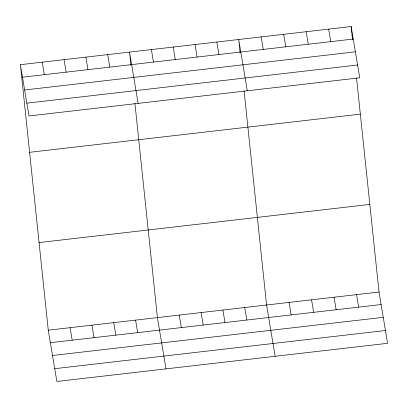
<?xml version="1.0" encoding="UTF-8"?>
<svg xmlns="http://www.w3.org/2000/svg" width="408" height="408" viewBox="0 0 408 408"><rect width="100%" height="100%" fill="white"/><g stroke="black" fill="none" stroke-linecap="round" stroke-linejoin="round"><path stroke-width="0.61" d="M20.4 64.688L351.15 26.535L359.728 77.806L28.978 115.964L20.4 64.688L48.272 330.194L56.85 381.465L387.6 343.312L379.022 292.036L356.536 77.852M22.491 77.194L353.241 39.041M24.633 89.989L355.383 51.831M26.841 103.168L357.587 65.015M29.595 152.306L360.346 114.148M39.071 242.576L369.821 204.418M48.272 330.194L379.022 292.036M50.363 342.7L381.113 304.541M52.505 355.49L383.255 317.337M54.708 368.674L385.458 330.516M328.659 29.126L330.75 41.631M356.531 294.632L358.622 307.137M306.168 31.722L308.259 44.227M334.04 297.228L336.131 309.733M283.677 34.318L285.768 46.823M311.549 299.819L313.64 312.324M261.186 36.914L263.277 49.419M289.058 302.415L291.149 314.92M247.274 90.78L238.695 39.505L240.072 52.647M275.145 356.286L266.567 305.011L244.081 90.826M216.867 42.024L218.958 54.529M244.734 307.53L246.83 320.035M195.034 44.543L197.13 57.049M222.906 310.044L224.997 322.55M173.206 47.063L175.297 59.568M201.078 312.564L203.169 325.069M151.378 49.577L153.469 62.087M179.245 315.083L181.341 327.588M138.128 103.372L129.545 52.097L130.927 65.239M166 368.873L157.417 317.603L134.936 103.418M107.717 54.616L109.808 67.121M135.589 320.122L137.68 332.627M85.889 57.135L87.98 69.641M113.761 322.636L115.852 335.141M64.061 59.655L66.152 72.16M91.927 325.156L94.024 337.661M42.228 62.169L44.324 74.674M70.099 327.675L72.191 340.18M351.15 26.535L352.527 39.678"/></g></svg>
